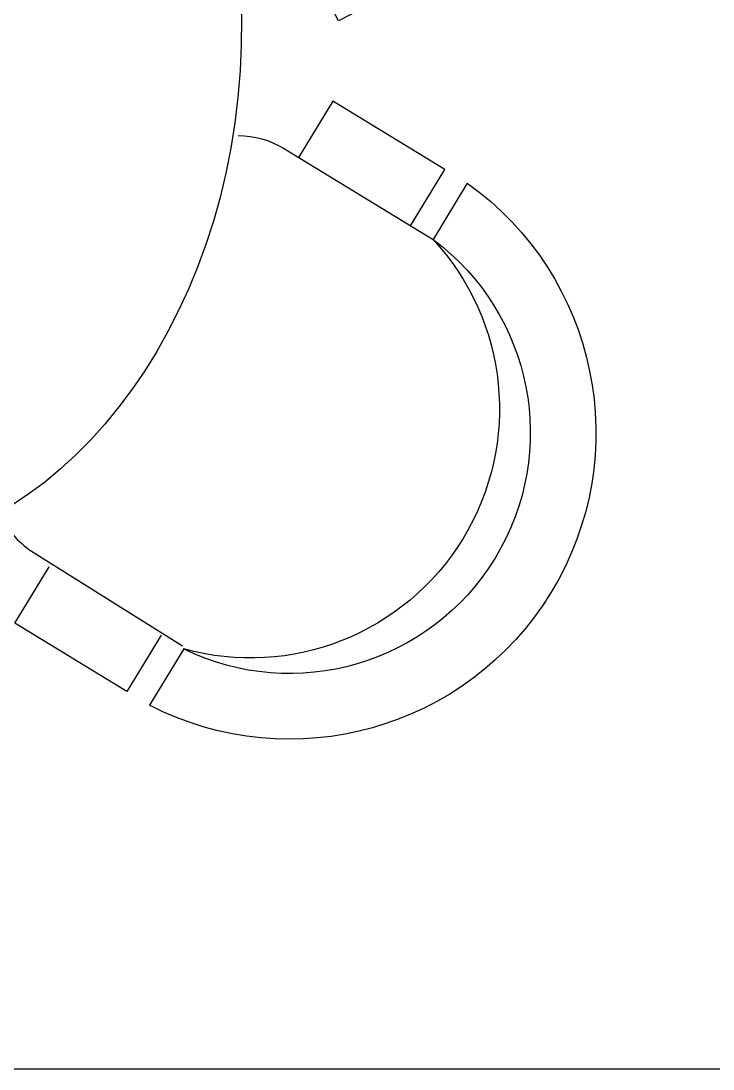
# Model space of a CAD drawing. Header units: millimetres. Extents: x 10088 to 21623, y -4423 to -852.
# Drawn here: x 11697.5 to 11767.1, y -4274.2 to -4168.8 of the extents above; entities that cross this region are included whole.
import ezdxf

# ---------------------------------------------------------------- set-up
doc = ezdxf.new("R2010")
doc.units = ezdxf.units.MM
doc.layers.add('TEFRIS', color=11, linetype='Continuous')

# ---------------------------------------------------------------- blocks, each defined once
blk = doc.blocks.new('rgdf')
blk.add_ellipse((11672.03, -4091.301), major_axis=(-2.753, -43.938), ratio=0.754838)
blk = doc.blocks.new('wqerty')
at = {"layer": 'TEFRIS'}
for p, q in [((11718.41, -3482.96), (11715.54, -3476.99)), ((11742.11, -3532.39), (11739.25, -3526.42))]:
    blk.add_line(p, q, dxfattribs=at)
for points in [[(11716.03, -3484.1), (11713.16, -3478.13), (11701.26, -3483.84), (11704.12, -3489.81)], [(11736.87, -3527.56), (11739.73, -3533.53), (11727.83, -3539.24), (11724.97, -3533.27)]]:
    blk.add_lwpolyline(points, dxfattribs=at)
for points in [[(11739.25, -3526.42, 0.755929), (11718.41, -3482.96, 0.755929)], [(11698.84, -3494.37, -0.142651), (11702.47, -3491.05), (11718.25, -3483.26)], [(11718.71, -3534.85, 0.137245), (11723.38, -3534.03), (11739.25, -3526.42)]]:
    blk.add_lwpolyline(points, format="xyb", dxfattribs=at)
for radius, start, end in [(30.8, 299.7173, 111.5252), (24.2, 300.8371, 110.4053)]:
    blk.add_arc((11726.84, -3505.64), radius, start, end, dxfattribs=at)

msp = doc.modelspace()

# ---------------------------------------------------------------- linework, layer by layer
msp.add_line((11853.71, -4274.19), (11568.71, -4274.19))

# ---------------------------------------------------------------- block references
at = {"xscale": 1.1643588, "yscale": 1.1643588, "zscale": 1.1643588}
msp.add_blockref('rgdf', (-1909.53, 592.3), dxfattribs=at)
at = {"rotation": 1.77923012947829}
msp.add_blockref('wqerty', (-102.65, -995.42), dxfattribs=at)
at = {"xscale": -1, "rotation": 174.2694722716974}
msp.add_blockref('wqerty', (-293.77, -6527.43), dxfattribs=at)

doc.saveas('drawing.dxf')
